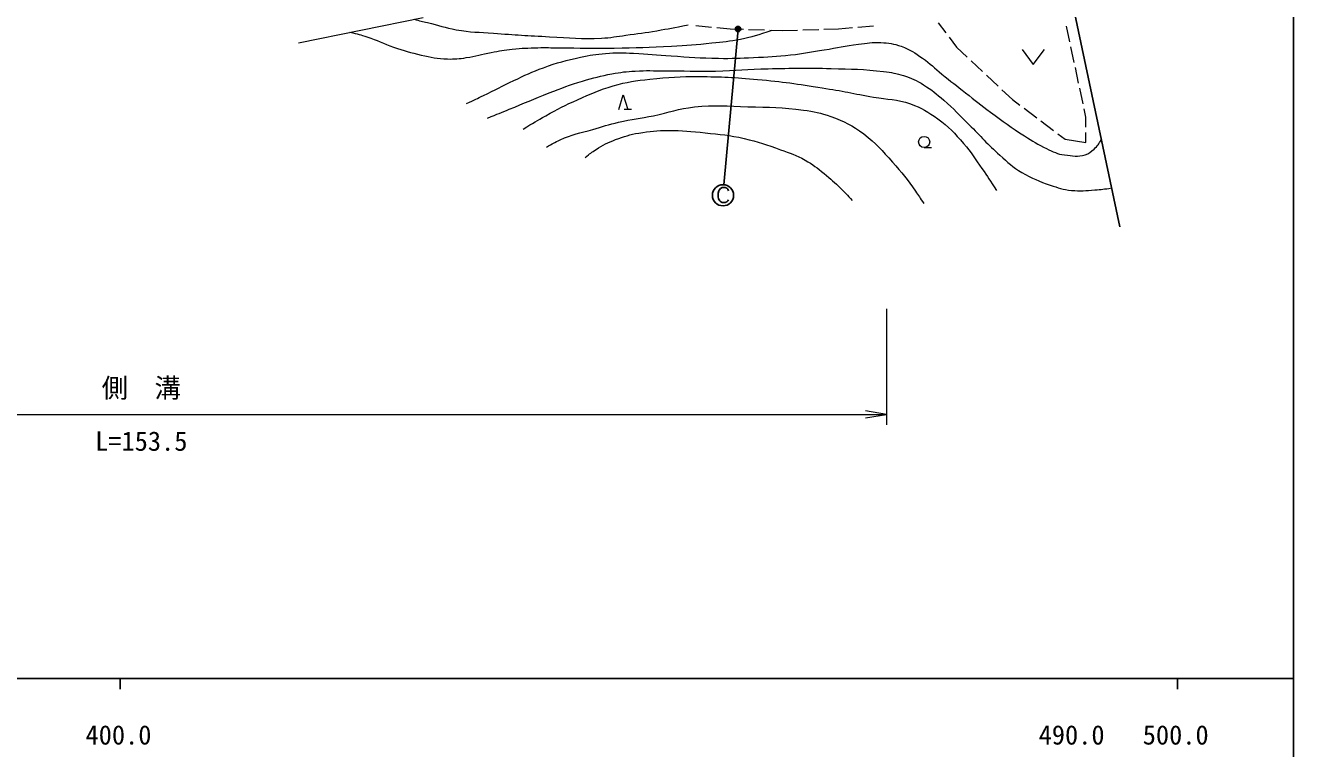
# Model space of a CAD drawing. Units: millimetres, scale not verified. Extents: x 40000 to 680000, y 20000 to 380000.
# Drawn here: x 459034 to 579000, y 198357 to 266820 of the extents above; entities that cross this region are included whole.
import ezdxf
from ezdxf.enums import TextEntityAlignment as Align

# ---------------------------------------------------------------- set-up
doc = ezdxf.new("R2010")
doc.units = ezdxf.units.MM
doc.header["$LTSCALE"] = 1000
doc.header["$PDMODE"] = 32
doc.header["$PDSIZE"] = 500
for name, color, linetype, lineweight in [('M-BMK-OTRS', 5, 'Continuous', 25), ('M-STR-HTXT', 7, 'Continuous', 13), ('M-STR-STRC', 7, 'Continuous', 25), ('M-TTL-BAND', 7, 'Continuous', 25), ('M-WORK', 1, 'Continuous', 13)]:
    doc.layers.add(name, color=color, linetype=linetype, lineweight=lineweight)
doc.styles.add('ＭＳ ゴシック', font='')
doc.styles.get('ＭＳ ゴシック').set_extended_font_data('MS Gothic')

# ---------------------------------------------------------------- blocks, each defined once
blk = doc.blocks.new('open_arrow')
at = {"color": 0, "linetype": 'Continuous', "lineweight": -2}
blk.add_lwpolyline([(7.5, 1.25), (0, 0), (7.5, -1.25)], dxfattribs=at)

msp = doc.modelspace()

# ---------------------------------------------------------------- linework, layer by layer
at = {"layer": 'M-BMK-OTRS'}
msp.add_line((562569, 247748), (557403, 272208), dxfattribs=at)
at = {"layer": 'M-STR-HTXT'}
for p, q in [((540500, 240000), (540500, 229000)), ((399500, 230000), (540500, 230000))]:
    msp.add_line(p, q, dxfattribs=at)
at = {"layer": 'M-STR-STRC'}
for p, q in [((526450, 266467), (525111, 251731)), ((524562, 250926), (524614, 251144)), ((524562, 250595), (524562, 250926)), ((524614, 251144), (524668, 251212)), ((524668, 251212), (524783, 251367)), ((524783, 251367), (524938, 251473)), ((524938, 251473), (525217, 251475)), ((525217, 251475), (525379, 251423)), ((525379, 251423), (525489, 251313)), ((525489, 251313), (525548, 251144)), ((524610, 250384), (524562, 250595)), ((524722, 250215), (524610, 250384)), ((524828, 250107), (524722, 250215)), ((524945, 250051), (524828, 250107)), ((525219, 250051), (524945, 250051)), ((525381, 250103), (525219, 250051)), ((525491, 250218), (525381, 250103)), ((525541, 250319), (525491, 250218))]:
    msp.add_line(p, q, dxfattribs=at)
for centre, radius in [((526450, 266467), 250), ((526450, 266467), 200), ((526450, 266467), 150), ((526450, 266467), 100), ((526450, 266467), 50), ((526450, 266467), 20), ((525025, 250735), 1000), ((525025, 250735), 1000)]:
    msp.add_circle(centre, radius, dxfattribs=at)
msp.add_point((526450, 266467), dxfattribs=at)
at = {"layer": 'M-TTL-BAND'}
for p, q in [((579000, 20000), (579000, 370000)), ((40000, 205000), (579000, 205000)), ((468000, 205000), (468000, 204000)), ((568000, 205000), (568000, 204000))]:
    msp.add_line(p, q, dxfattribs=at)
at = {"layer": 'M-WORK'}
for p, q in [((484862, 265178), (496660, 267576)), ((522443, 266805), (523936, 266661)), ((524434, 266613), (525706, 266491)), ((525706, 266491), (526951, 266451)), ((527451, 266434), (528950, 266386)), ((529450, 266370), (530696, 266330)), ((530696, 266330), (532076, 266372)), ((532576, 266387), (534075, 266433)), ((534575, 266449), (535955, 266491)), ((535955, 266491), (537281, 266610)), ((537779, 266655), (539273, 266789)), ((545379, 267049), (546100, 266098)), ((557838, 265263), (557527, 266730)), ((546402, 265700), (547123, 264749)), ((547123, 264749), (548120, 263812)), ((553324, 264519), (554374, 263119)), ((554374, 263119), (555424, 264519)), ((558252, 263306), (557941, 264774)), ((548485, 263470), (549578, 262443)), ((558666, 261350), (558356, 262817)), ((549942, 262101), (551036, 261074)), ((551400, 260731), (552398, 259794)), ((559081, 259393), (558770, 260860)), ((515173, 258850), (515593, 260250)), ((515593, 260250), (516013, 258850)), ((552398, 259794), (553097, 259268)), ((516363, 258850), (515663, 258850)), ((553497, 258968), (554695, 258066)), ((559351, 258116), (559184, 258904)), ((559351, 257167), (559351, 258116)), ((555095, 257766), (556294, 256864)), ((556694, 256564), (557393, 256038)), ((557393, 256038), (559351, 255718)), ((559351, 255718), (559351, 256667)), ((544051, 255261), (544751, 255261))]:
    msp.add_line(p, q, dxfattribs=at)
msp.add_circle((544051, 255786), 525, dxfattribs=at)
for points, knots in [([(489733, 266168), (490500, 265992), (490723, 265927), (491347, 265735), (492359, 265423), (492863, 265072), (493869, 264740), (494875, 264409), (495446, 264240), (496480, 264012), (497439, 263801), (497985, 263671), (498966, 263639), (499661, 263617), (500055, 263660), (500742, 263763), (501675, 263904), (502177, 264089), (503105, 264261), (503877, 264404), (504313, 264476), (505094, 264563), (506033, 264667), (506565, 264672), (507509, 264705), (508293, 264732), (508732, 264692), (509516, 264687), (511549, 264675), (512687, 264644), (514720, 264669), (516837, 264696), (518023, 264733), (520137, 264847), (521631, 264927), (522468, 264991), (523955, 265149), (525021, 265262), (525622, 265312), (526673, 265522), (527868, 265761), (528291, 265909), (529677, 266363)], [0, 0, 0, 0, 1, 1, 1, 2, 2, 2, 3, 3, 3, 4, 4, 4, 5, 5, 5, 6, 6, 6, 7, 7, 7, 8, 8, 8, 9, 9, 9, 10, 10, 10, 11, 11, 11, 12, 12, 12, 13, 13, 13, 14, 14, 14, 14]), ([(495769, 267395), (496404, 267242), (496564, 267202), (497073, 267078), (498135, 266818), (498716, 266610), (499790, 266403), (501144, 266143), (501932, 266190), (503307, 266083), (505379, 265922), (506541, 265844), (508617, 265746), (510530, 265655), (511606, 265509), (513519, 265604), (514433, 265649), (514938, 265765), (515845, 265888), (516992, 266044), (517635, 266123), (518776, 266314), (519929, 266508), (520306, 266585), (521716, 266875)], [0, 0, 0, 0, 1, 1, 1, 2, 2, 2, 3, 3, 3, 4, 4, 4, 5, 5, 5, 6, 6, 6, 7, 7, 7, 8, 8, 8, 8]), ([(500768, 259414), (501552, 259785), (501751, 259881), (502379, 260184), (503495, 260722), (504104, 261059), (505226, 261587), (506309, 262096), (506910, 262399), (508032, 262812), (509372, 263305), (510155, 263498), (511549, 263807), (512460, 264009), (512981, 264087), (513911, 264162), (514941, 264245), (515524, 264217), (516557, 264180), (517947, 264130), (518721, 264015), (520109, 263931), (521864, 263825), (522846, 263720), (524603, 263700), (525893, 263685), (526617, 263708), (527906, 263771), (529282, 263839), (530054, 263867), (531423, 264020), (532671, 264159), (533362, 264302), (534602, 264499), (535866, 264700), (536564, 264881), (537834, 265032), (538657, 265130), (539122, 265243), (539948, 265192), (540715, 265144), (541160, 265095), (541884, 264837), (542738, 264532), (543166, 264220), (543909, 263700), (544660, 263175), (545006, 262783), (545720, 262208), (546593, 261505), (547093, 261124), (547976, 260432), (548890, 259715), (549383, 259289), (550320, 258603), (551554, 257699), (552243, 257185), (553535, 256365), (554332, 255859), (554776, 255561), (555630, 255157), (556269, 254856), (556634, 254638), (557335, 254554), (558093, 254462), (558562, 254339), (559289, 254571), (559658, 254689), (559834, 254848), (560124, 255104), (560462, 255402), (560561, 255587), (560822, 256022)], [0, 0, 0, 0, 1, 1, 1, 2, 2, 2, 3, 3, 3, 4, 4, 4, 5, 5, 5, 6, 6, 6, 7, 7, 7, 8, 8, 8, 9, 9, 9, 10, 10, 10, 11, 11, 11, 12, 12, 12, 13, 13, 13, 14, 14, 14, 15, 15, 15, 16, 16, 16, 17, 17, 17, 18, 18, 18, 19, 19, 19, 20, 20, 20, 21, 21, 21, 22, 22, 22, 23, 23, 23, 24, 24, 24, 24]), ([(502763, 258040), (503759, 258447), (504008, 258549), (504806, 258875), (506283, 259478), (507099, 259846), (508588, 260420), (509805, 260888), (510482, 261171), (511732, 261539), (512809, 261855), (513417, 262027), (514520, 262231), (515372, 262389), (515858, 262446), (516723, 262498), (517810, 262563), (518422, 262514), (519511, 262515), (521391, 262517), (522444, 262470), (524324, 262498), (526268, 262527), (527354, 262665), (529297, 262711), (531621, 262766), (532924, 262802), (535247, 262729), (537192, 262667), (538290, 262693), (540220, 262444), (540963, 262349), (541385, 262290), (542103, 262071), (542886, 261833), (543307, 261616), (544003, 261183), (544794, 260692), (545201, 260356), (545903, 259745), (546888, 258889), (547370, 258332), (548301, 257418), (549446, 256294), (550006, 255579), (551214, 254523), (551991, 253844), (552392, 253397), (553292, 252889), (554290, 252326), (554888, 252065), (555973, 251699), (556739, 251441), (557176, 251273), (557980, 251202), (558844, 251126), (559336, 251166), (560200, 251238), (560824, 251289), (561044, 251315), (561791, 251432)], [0, 0, 0, 0, 1, 1, 1, 2, 2, 2, 3, 3, 3, 4, 4, 4, 5, 5, 5, 6, 6, 6, 7, 7, 7, 8, 8, 8, 9, 9, 9, 10, 10, 10, 11, 11, 11, 12, 12, 12, 13, 13, 13, 14, 14, 14, 15, 15, 15, 16, 16, 16, 17, 17, 17, 18, 18, 18, 19, 19, 19, 20, 20, 20, 20]), ([(506122, 256988), (507123, 257620), (507407, 257790), (508253, 258266), (509401, 258912), (510058, 259255), (511264, 259785), (512561, 260354), (513288, 260691), (514647, 261090), (515967, 261478), (516744, 261573), (518110, 261730), (519912, 261936), (520933, 261977), (522746, 261969), (524913, 261960), (526129, 261894), (528287, 261703), (530691, 261490), (532030, 261279), (534414, 260904), (536316, 260605), (537370, 260370), (539263, 260025), (540626, 259776), (541451, 259859), (542753, 259385), (543834, 258992), (544399, 258639), (545337, 257973), (546417, 257206), (546916, 256626), (547788, 255629), (548543, 254766), (548866, 254200), (549520, 253258), (550076, 252456), (550253, 252188), (550905, 251180)], [0, 0, 0, 0, 1, 1, 1, 2, 2, 2, 3, 3, 3, 4, 4, 4, 5, 5, 5, 6, 6, 6, 7, 7, 7, 8, 8, 8, 9, 9, 9, 10, 10, 10, 11, 11, 11, 12, 12, 12, 13, 13, 13, 13]), ([(508333, 255286), (508902, 255639), (509100, 255732), (509612, 255979), (510753, 256529), (511491, 256594), (512702, 256964), (513654, 257255), (514185, 257430), (515153, 257657), (516431, 257957), (517169, 258016), (518457, 258270), (519970, 258568), (520785, 258940), (522320, 259095), (524287, 259295), (525405, 259171), (527381, 259122), (529434, 259072), (530595, 259085), (532630, 258802), (533657, 258659), (534236, 258537), (535214, 258190), (536512, 257729), (537225, 257361), (538331, 256538), (539523, 255650), (540065, 254989), (541048, 253874), (541954, 252846), (542455, 252258), (543233, 251130), (543544, 250678), (543655, 250524), (544005, 249958)], [0, 0, 0, 0, 1, 1, 1, 2, 2, 2, 3, 3, 3, 4, 4, 4, 5, 5, 5, 6, 6, 6, 7, 7, 7, 8, 8, 8, 9, 9, 9, 10, 10, 10, 11, 11, 11, 12, 12, 12, 12]), ([(512001, 254318), (512451, 254688), (512603, 254794), (513013, 255064), (513689, 255509), (514100, 255725), (514860, 256005), (515699, 256315), (516182, 256473), (517062, 256627), (518140, 256814), (518757, 256870), (519851, 256875), (521214, 256882), (521977, 256790), (523332, 256645), (524781, 256489), (525606, 256442), (527026, 256112), (528392, 255794), (529138, 255530), (530454, 255046), (531379, 254706), (531925, 254558), (532781, 254069), (533532, 253639), (533919, 253336), (534592, 252790), (535230, 252274), (535568, 251961), (536155, 251387), (536597, 250955), (536743, 250805), (537256, 250251)], [0, 0, 0, 0, 1, 1, 1, 2, 2, 2, 3, 3, 3, 4, 4, 4, 5, 5, 5, 6, 6, 6, 7, 7, 7, 8, 8, 8, 9, 9, 9, 10, 10, 10, 11, 11, 11, 11])]:
    msp.add_open_spline(points, degree=3, knots=knots, dxfattribs=at)

# ---------------------------------------------------------------- block references
at = {"layer": 'M-STR-HTXT', "xscale": 267, "yscale": 267, "rotation": 180}
msp.add_blockref('open_arrow', (540500, 230000), dxfattribs=at)

# ---------------------------------------------------------------- texts
at = {"layer": 'M-STR-HTXT', "style": 'ＭＳ ゴシック'}
msp.add_text('側\u3000溝', height=1833, dxfattribs=at).set_placement((470000, 232500), align=Align.MIDDLE_CENTER)
msp.add_text('L=153.5', height=1833, dxfattribs=at).set_placement((470000, 226000), align=Align.BOTTOM_CENTER)
at = {"layer": 'M-TTL-BAND', "style": 'ＭＳ ゴシック'}
for s, p in [('400.0', (467844, 198195)), ('490.0', (558000, 198195)), ('500.0', (567844, 198195))]:
    msp.add_text(s, height=1833, dxfattribs=at).set_placement(p, align=Align.BOTTOM_CENTER)

doc.saveas('drawing.dxf')
